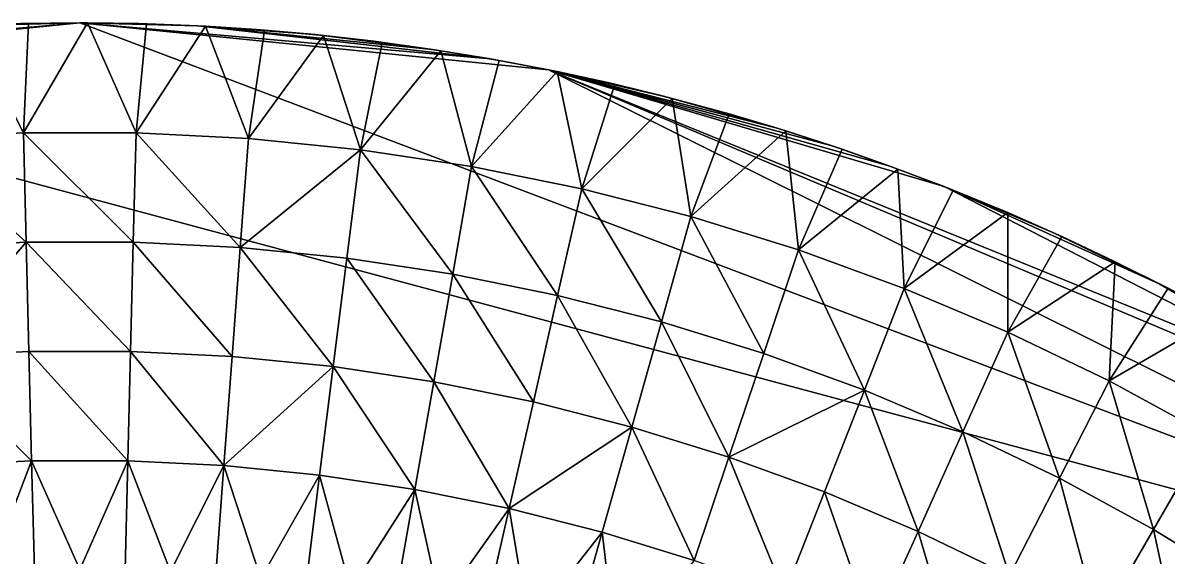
# Model space of a CAD drawing. Header units: millimetres. Extents: x -3250 to 8000, y -3250 to 3250.
# Drawn here: x -78 to 1495, y 2517 to 3250 of the extents above; entities that cross this region are included whole.
import ezdxf

# ---------------------------------------------------------------- set-up
doc = ezdxf.new("R2010")
doc.units = ezdxf.units.MM
doc.header["$MEASUREMENT"] = 0
doc.layers.add('MESH_3D', color=2, linetype='CONTINUOUS')

msp = doc.modelspace()

# ---------------------------------------------------------------- linework, layer by layer
at = {"layer": 'MESH_3D'}
for points in [[(0, 3250, 32500), (-564.4, 3200.6, 32500), (-644, 3185.6, 32500)], [(2150.5, 2436.8, 32500), (0, 3250, 32500), (-644, 3185.6, 32500)], [(0, 3250, 32500), (-162, 3246, 32500), (-564.4, 3200.6, 32500)], [(-231.7, 3091.3, 24800), (-151.7, 3246.5, 25000), (-77.3, 3099, 24800)], [(0, 3250, 32500), (-81, 3249, 32500), (-162, 3246, 32500)], [(-77.3, 3099, 24800), (-151.7, 3246.5, 25000), (-70.6, 3249.2, 25000)], [(-81, 3249, 32500), (-70.6, 3249.2, 25000), (-151.7, 3246.5, 25000)], [(-81, 3249, 32500), (0, 3250, 32500), (-70.6, 3249.2, 25000)], [(-77.3, 3099, 24800), (-70.6, 3249.2, 25000), (10.6, 3250, 25000)], [(-77.3, 3099, 24800), (10.6, 3250, 25000), (77.3, 3099, 24800)], [(0, 3250, 32500), (10.6, 3250, 25000), (-70.6, 3249.2, 25000)], [(0, 3250, 32500), (81, 3249, 32500), (10.6, 3250, 25000)], [(162, 3246, 32500), (81, 3249, 32500), (0, 3250, 32500)], [(564.4, 3200.6, 32500), (162, 3246, 32500), (0, 3250, 32500)], [(644, 3185.6, 32500), (564.4, 3200.6, 32500), (0, 3250, 32500)], [(2150.5, 2436.8, 32500), (644, 3185.6, 32500), (0, 3250, 32500)], [(77.3, 3099, 24800), (10.6, 3250, 25000), (91.8, 3248.7, 25000)], [(81, 3249, 32500), (91.8, 3248.7, 25000), (10.6, 3250, 25000)], [(77.3, 3099, 24800), (91.8, 3248.7, 25000), (172.9, 3245.4, 25000)], [(77.3, 3099, 24800), (172.9, 3245.4, 25000), (231.7, 3091.3, 24800)], [(81, 3249, 32500), (162, 3246, 32500), (91.8, 3248.7, 25000)], [(162, 3246, 32500), (172.9, 3245.4, 25000), (91.8, 3248.7, 25000)], [(162, 3246, 32500), (242.9, 3240.9, 32500), (172.9, 3245.4, 25000)], [(323.6, 3233.9, 32500), (242.9, 3240.9, 32500), (162, 3246, 32500)], [(484.4, 3213.7, 32500), (323.6, 3233.9, 32500), (162, 3246, 32500)], [(564.4, 3200.6, 32500), (484.4, 3213.7, 32500), (162, 3246, 32500)], [(231.7, 3091.3, 24800), (172.9, 3245.4, 25000), (253.9, 3240.1, 25000)], [(242.9, 3240.9, 32500), (253.9, 3240.1, 25000), (172.9, 3245.4, 25000)], [(242.9, 3240.9, 32500), (323.6, 3233.9, 32500), (253.9, 3240.1, 25000)], [(231.7, 3091.3, 24800), (253.9, 3240.1, 25000), (334.8, 3232.7, 25000)], [(231.7, 3091.3, 24800), (334.8, 3232.7, 25000), (385.5, 3075.9, 24800)], [(323.6, 3233.9, 32500), (334.8, 3232.7, 25000), (253.9, 3240.1, 25000)], [(323.6, 3233.9, 32500), (404.1, 3224.8, 32500), (334.8, 3232.7, 25000)], [(484.4, 3213.7, 32500), (404.1, 3224.8, 32500), (323.6, 3233.9, 32500)], [(385.5, 3075.9, 24800), (334.8, 3232.7, 25000), (415.5, 3223.3, 25000)], [(404.1, 3224.8, 32500), (415.5, 3223.3, 25000), (334.8, 3232.7, 25000)], [(385.5, 3075.9, 24800), (415.5, 3223.3, 25000), (495.9, 3211.9, 25000)], [(385.5, 3075.9, 24800), (495.9, 3211.9, 25000), (538.3, 3052.9, 24800)], [(404.1, 3224.8, 32500), (484.4, 3213.7, 32500), (415.5, 3223.3, 25000)], [(484.4, 3213.7, 32500), (495.9, 3211.9, 25000), (415.5, 3223.3, 25000)], [(484.4, 3213.7, 32500), (564.4, 3200.6, 32500), (495.9, 3211.9, 25000)], [(538.3, 3052.9, 24800), (495.9, 3211.9, 25000), (576, 3198.6, 25000)], [(564.4, 3200.6, 32500), (576, 3198.6, 25000), (495.9, 3211.9, 25000)], [(538.3, 3052.9, 24800), (576, 3198.6, 25000), (655.7, 3183.2, 25000)], [(564.4, 3200.6, 32500), (644, 3185.6, 32500), (576, 3198.6, 25000)], [(644, 3185.6, 32500), (655.7, 3183.2, 25000), (576, 3198.6, 25000)], [(2150.5, 2436.8, 32500), (-644, 3185.6, 32500), (-2269.3, 2326.6, 32500)], [(538.3, 3052.9, 24800), (655.7, 3183.2, 25000), (689.8, 3022.3, 24800)], [(644, 3185.6, 32500), (723.2, 3168.5, 32500), (655.7, 3183.2, 25000)], [(802, 3149.5, 32500), (723.2, 3168.5, 32500), (644, 3185.6, 32500)], [(958, 3105.6, 32500), (802, 3149.5, 32500), (644, 3185.6, 32500)], [(1035.1, 3080.8, 32500), (958, 3105.6, 32500), (644, 3185.6, 32500)], [(1111.6, 3054, 32500), (1035.1, 3080.8, 32500), (644, 3185.6, 32500)], [(1187.4, 3025.3, 32500), (1111.6, 3054, 32500), (644, 3185.6, 32500)], [(1763.3, 2730.1, 32500), (1187.4, 3025.3, 32500), (644, 3185.6, 32500)], [(1830.8, 2685.3, 32500), (1763.3, 2730.1, 32500), (644, 3185.6, 32500)], [(2150.5, 2436.8, 32500), (1830.8, 2685.3, 32500), (644, 3185.6, 32500)], [(689.8, 3022.3, 24800), (655.7, 3183.2, 25000), (735, 3165.8, 25000)], [(723.2, 3168.5, 32500), (735, 3165.8, 25000), (655.7, 3183.2, 25000)], [(689.8, 3022.3, 24800), (735, 3165.8, 25000), (813.9, 3146.4, 25000)], [(723.2, 3168.5, 32500), (802, 3149.5, 32500), (735, 3165.8, 25000)], [(802, 3149.5, 32500), (813.9, 3146.4, 25000), (735, 3165.8, 25000)], [(689.8, 3022.3, 24800), (813.9, 3146.4, 25000), (839.6, 2984.1, 24800)], [(802, 3149.5, 32500), (880.2, 3128.5, 32500), (813.9, 3146.4, 25000)], [(958, 3105.6, 32500), (880.2, 3128.5, 32500), (802, 3149.5, 32500)], [(839.6, 2984.1, 24800), (813.9, 3146.4, 25000), (892.2, 3125.1, 25000)], [(880.2, 3128.5, 32500), (892.2, 3125.1, 25000), (813.9, 3146.4, 25000)], [(839.6, 2984.1, 24800), (892.2, 3125.1, 25000), (970, 3101.9, 25000)], [(880.2, 3128.5, 32500), (958, 3105.6, 32500), (892.2, 3125.1, 25000)], [(958, 3105.6, 32500), (970, 3101.9, 25000), (892.2, 3125.1, 25000)], [(839.6, 2984.1, 24800), (970, 3101.9, 25000), (987.3, 2938.6, 24800)], [(958, 3105.6, 32500), (1035.1, 3080.8, 32500), (970, 3101.9, 25000)], [(987.3, 2938.6, 24800), (970, 3101.9, 25000), (1047.2, 3076.7, 25000)], [(1035.1, 3080.8, 32500), (1047.2, 3076.7, 25000), (970, 3101.9, 25000)], [(-231.7, 3091.3, 24800), (-77.3, 3099, 24800), (-73.5, 2949.1, 24600)], [(-231.7, 3091.3, 24800), (-73.5, 2949.1, 24600), (-220.5, 2941.8, 24600)], [(-77.3, 3099, 24800), (73.5, 2949.1, 24600), (-73.5, 2949.1, 24600)], [(-77.3, 3099, 24800), (77.3, 3099, 24800), (73.5, 2949.1, 24600)], [(77.3, 3099, 24800), (220.5, 2941.8, 24600), (73.5, 2949.1, 24600)], [(77.3, 3099, 24800), (231.7, 3091.3, 24800), (220.5, 2941.8, 24600)], [(231.7, 3091.3, 24800), (385.5, 3075.9, 24800), (220.5, 2941.8, 24600)], [(385.5, 3075.9, 24800), (366.8, 2927.1, 24600), (220.5, 2941.8, 24600)], [(385.5, 3075.9, 24800), (512.3, 2905.2, 24600), (366.8, 2927.1, 24600)], [(385.5, 3075.9, 24800), (538.3, 3052.9, 24800), (512.3, 2905.2, 24600)], [(987.3, 2938.6, 24800), (1047.2, 3076.7, 25000), (1123.7, 3049.5, 25000)], [(1035.1, 3080.8, 32500), (1111.6, 3054, 32500), (1047.2, 3076.7, 25000)], [(1111.6, 3054, 32500), (1123.7, 3049.5, 25000), (1047.2, 3076.7, 25000)], [(538.3, 3052.9, 24800), (656.4, 2876, 24600), (512.3, 2905.2, 24600)], [(538.3, 3052.9, 24800), (689.8, 3022.3, 24800), (656.4, 2876, 24600)], [(1111.6, 3054, 32500), (1187.4, 3025.3, 32500), (1123.7, 3049.5, 25000)], [(987.3, 2938.6, 24800), (1123.7, 3049.5, 25000), (1132.6, 2885.7, 24800)], [(1132.6, 2885.7, 24800), (1123.7, 3049.5, 25000), (1199.6, 3020.5, 25000)], [(1187.4, 3025.3, 32500), (1199.6, 3020.5, 25000), (1123.7, 3049.5, 25000)], [(689.8, 3022.3, 24800), (799, 2839.7, 24600), (656.4, 2876, 24600)], [(689.8, 3022.3, 24800), (839.6, 2984.1, 24800), (799, 2839.7, 24600)], [(1132.6, 2885.7, 24800), (1199.6, 3020.5, 25000), (1274.7, 2989.6, 25000)], [(1187.4, 3025.3, 32500), (1262.4, 2994.8, 32500), (1199.6, 3020.5, 25000)], [(1336.7, 2962.4, 32500), (1262.4, 2994.8, 32500), (1187.4, 3025.3, 32500)], [(1482.7, 2892.1, 32500), (1336.7, 2962.4, 32500), (1187.4, 3025.3, 32500)], [(1763.3, 2730.1, 32500), (1482.7, 2892.1, 32500), (1187.4, 3025.3, 32500)], [(1262.4, 2994.8, 32500), (1274.7, 2989.6, 25000), (1199.6, 3020.5, 25000)], [(1132.6, 2885.7, 24800), (1274.7, 2989.6, 25000), (1275, 2825.7, 24800)], [(1262.4, 2994.8, 32500), (1336.7, 2962.4, 32500), (1274.7, 2989.6, 25000)], [(1275, 2825.7, 24800), (1274.7, 2989.6, 25000), (1348.9, 2956.8, 25000)], [(1336.7, 2962.4, 32500), (1348.9, 2956.8, 25000), (1274.7, 2989.6, 25000)], [(839.6, 2984.1, 24800), (939.5, 2796.4, 24600), (799, 2839.7, 24600)], [(839.6, 2984.1, 24800), (987.3, 2938.6, 24800), (939.5, 2796.4, 24600)], [(1336.7, 2962.4, 32500), (1410.1, 2928.1, 32500), (1348.9, 2956.8, 25000)], [(1482.7, 2892.1, 32500), (1410.1, 2928.1, 32500), (1336.7, 2962.4, 32500)], [(-220.5, 2941.8, 24600), (-73.5, 2949.1, 24600), (-209.2, 2792.2, 24400)], [(-73.5, 2949.1, 24600), (-69.8, 2799.1, 24400), (-209.2, 2792.2, 24400)], [(-73.5, 2949.1, 24600), (73.5, 2949.1, 24600), (69.8, 2799.1, 24400)], [(-73.5, 2949.1, 24600), (69.8, 2799.1, 24400), (-69.8, 2799.1, 24400)], [(73.5, 2949.1, 24600), (209.2, 2792.2, 24400), (69.8, 2799.1, 24400)], [(73.5, 2949.1, 24600), (220.5, 2941.8, 24600), (209.2, 2792.2, 24400)], [(1275, 2825.7, 24800), (1348.9, 2956.8, 25000), (1422.4, 2922.2, 25000)], [(1410.1, 2928.1, 32500), (1422.4, 2922.2, 25000), (1348.9, 2956.8, 25000)], [(220.5, 2941.8, 24600), (348.2, 2778.3, 24400), (209.2, 2792.2, 24400)], [(220.5, 2941.8, 24600), (366.8, 2927.1, 24600), (348.2, 2778.3, 24400)], [(366.8, 2927.1, 24600), (486.2, 2757.5, 24400), (348.2, 2778.3, 24400)], [(366.8, 2927.1, 24600), (512.3, 2905.2, 24600), (486.2, 2757.5, 24400)], [(987.3, 2938.6, 24800), (1077.8, 2746.1, 24600), (939.5, 2796.4, 24600)], [(987.3, 2938.6, 24800), (1132.6, 2885.7, 24800), (1077.8, 2746.1, 24600)], [(1410.1, 2928.1, 32500), (1482.7, 2892.1, 32500), (1422.4, 2922.2, 25000)], [(1275, 2825.7, 24800), (1422.4, 2922.2, 25000), (1414.3, 2758.6, 24800)], [(1414.3, 2758.6, 24800), (1422.4, 2922.2, 25000), (1495, 2885.8, 25000)], [(1482.7, 2892.1, 32500), (1495, 2885.8, 25000), (1422.4, 2922.2, 25000)], [(512.3, 2905.2, 24600), (623.1, 2729.8, 24400), (486.2, 2757.5, 24400)], [(512.3, 2905.2, 24600), (656.4, 2876, 24600), (623.1, 2729.8, 24400)], [(1132.6, 2885.7, 24800), (1213.3, 2688.9, 24600), (1077.8, 2746.1, 24600)], [(1132.6, 2885.7, 24800), (1275, 2825.7, 24800), (1213.3, 2688.9, 24600)], [(1414.3, 2758.6, 24800), (1495, 2885.8, 25000), (1566.6, 2847.5, 25000)], [(1482.7, 2892.1, 32500), (1554.3, 2854.2, 32500), (1495, 2885.8, 25000)], [(1625, 2814.6, 32500), (1554.3, 2854.2, 32500), (1482.7, 2892.1, 32500)], [(1763.3, 2730.1, 32500), (1625, 2814.6, 32500), (1482.7, 2892.1, 32500)], [(1554.3, 2854.2, 32500), (1566.6, 2847.5, 25000), (1495, 2885.8, 25000)], [(656.4, 2876, 24600), (758.4, 2695.3, 24400), (623.1, 2729.8, 24400)], [(656.4, 2876, 24600), (799, 2839.7, 24600), (758.4, 2695.3, 24400)], [(1414.3, 2758.6, 24800), (1566.6, 2847.5, 25000), (1550, 2684.7, 24800)], [(799, 2839.7, 24600), (891.8, 2654.2, 24400), (758.4, 2695.3, 24400)], [(799, 2839.7, 24600), (939.5, 2796.4, 24600), (891.8, 2654.2, 24400)], [(1275, 2825.7, 24800), (1345.8, 2625.1, 24600), (1213.3, 2688.9, 24600)], [(1275, 2825.7, 24800), (1414.3, 2758.6, 24800), (1345.8, 2625.1, 24600)], [(-209.2, 2792.2, 24400), (-69.8, 2799.1, 24400), (-66.1, 2649.2, 24200)], [(-209.2, 2792.2, 24400), (-66.1, 2649.2, 24200), (-198, 2642.6, 24200)], [(-69.8, 2799.1, 24400), (66.1, 2649.2, 24200), (-66.1, 2649.2, 24200)], [(-69.8, 2799.1, 24400), (69.8, 2799.1, 24400), (66.1, 2649.2, 24200)], [(69.8, 2799.1, 24400), (198, 2642.6, 24200), (66.1, 2649.2, 24200)], [(69.8, 2799.1, 24400), (209.2, 2792.2, 24400), (198, 2642.6, 24200)], [(209.2, 2792.2, 24400), (348.2, 2778.3, 24400), (198, 2642.6, 24200)], [(939.5, 2796.4, 24600), (1077.8, 2746.1, 24600), (891.8, 2654.2, 24400)], [(348.2, 2778.3, 24400), (329.5, 2629.4, 24200), (198, 2642.6, 24200)], [(348.2, 2778.3, 24400), (460.2, 2609.7, 24200), (329.5, 2629.4, 24200)], [(348.2, 2778.3, 24400), (486.2, 2757.5, 24400), (460.2, 2609.7, 24200)], [(486.2, 2757.5, 24400), (589.7, 2583.6, 24200), (460.2, 2609.7, 24200)], [(486.2, 2757.5, 24400), (623.1, 2729.8, 24400), (589.7, 2583.6, 24200)], [(1414.3, 2758.6, 24800), (1475, 2554.8, 24600), (1345.8, 2625.1, 24600)], [(1414.3, 2758.6, 24800), (1550, 2684.7, 24800), (1475, 2554.8, 24600)], [(1077.8, 2746.1, 24600), (1023, 2606.4, 24400), (891.8, 2654.2, 24400)], [(1077.8, 2746.1, 24600), (1151.6, 2552.2, 24400), (1023, 2606.4, 24400)], [(1077.8, 2746.1, 24600), (1213.3, 2688.9, 24600), (1151.6, 2552.2, 24400)], [(623.1, 2729.8, 24400), (758.4, 2695.3, 24400), (589.7, 2583.6, 24200)], [(758.4, 2695.3, 24400), (717.7, 2551, 24200), (589.7, 2583.6, 24200)], [(758.4, 2695.3, 24400), (844, 2512, 24200), (717.7, 2551, 24200)], [(758.4, 2695.3, 24400), (891.8, 2654.2, 24400), (844, 2512, 24200)], [(1213.3, 2688.9, 24600), (1277.4, 2491.6, 24400), (1151.6, 2552.2, 24400)], [(1213.3, 2688.9, 24600), (1345.8, 2625.1, 24600), (1277.4, 2491.6, 24400)], [(1550, 2684.7, 24800), (1600.5, 2478.1, 24600), (1475, 2554.8, 24600)], [(-198, 2642.6, 24200), (-66.1, 2649.2, 24200), (-124.6, 2496.9, 24000)], [(-66.1, 2649.2, 24200), (-62.3, 2499.2, 24000), (-124.6, 2496.9, 24000)], [(-66.1, 2649.2, 24200), (0, 2500, 24000), (-62.3, 2499.2, 24000)], [(-66.1, 2649.2, 24200), (66.1, 2649.2, 24200), (0, 2500, 24000)], [(66.1, 2649.2, 24200), (62.3, 2499.2, 24000), (0, 2500, 24000)], [(66.1, 2649.2, 24200), (124.6, 2496.9, 24000), (62.3, 2499.2, 24000)], [(66.1, 2649.2, 24200), (198, 2642.6, 24200), (124.6, 2496.9, 24000)], [(891.8, 2654.2, 24400), (968.2, 2466.8, 24200), (844, 2512, 24200)], [(891.8, 2654.2, 24400), (1023, 2606.4, 24400), (968.2, 2466.8, 24200)], [(198, 2642.6, 24200), (186.8, 2493, 24000), (124.6, 2496.9, 24000)], [(198, 2642.6, 24200), (248.9, 2487.6, 24000), (186.8, 2493, 24000)], [(198, 2642.6, 24200), (329.5, 2629.4, 24200), (248.9, 2487.6, 24000)], [(329.5, 2629.4, 24200), (310.9, 2480.6, 24000), (248.9, 2487.6, 24000)], [(329.5, 2629.4, 24200), (372.6, 2472.1, 24000), (310.9, 2480.6, 24000)], [(329.5, 2629.4, 24200), (460.2, 2609.7, 24200), (372.6, 2472.1, 24000)], [(1345.8, 2625.1, 24600), (1400, 2424.9, 24400), (1277.4, 2491.6, 24400)], [(1345.8, 2625.1, 24600), (1475, 2554.8, 24600), (1400, 2424.9, 24400)], [(460.2, 2609.7, 24200), (434.1, 2462, 24000), (372.6, 2472.1, 24000)], [(460.2, 2609.7, 24200), (495.4, 2450.4, 24000), (434.1, 2462, 24000)], [(460.2, 2609.7, 24200), (589.7, 2583.6, 24200), (495.4, 2450.4, 24000)], [(1023, 2606.4, 24400), (1089.9, 2415.5, 24200), (968.2, 2466.8, 24200)], [(1023, 2606.4, 24400), (1151.6, 2552.2, 24400), (1089.9, 2415.5, 24200)], [(589.7, 2583.6, 24200), (556.3, 2437.3, 24000), (495.4, 2450.4, 24000)], [(589.7, 2583.6, 24200), (616.9, 2422.7, 24000), (556.3, 2437.3, 24000)], [(589.7, 2583.6, 24200), (717.7, 2551, 24200), (616.9, 2422.7, 24000)], [(717.7, 2551, 24200), (677.1, 2406.6, 24000), (616.9, 2422.7, 24000)], [(717.7, 2551, 24200), (736.9, 2388.9, 24000), (677.1, 2406.6, 24000)], [(717.7, 2551, 24200), (844, 2512, 24200), (736.9, 2388.9, 24000)], [(1151.6, 2552.2, 24400), (1209, 2358.2, 24200), (1089.9, 2415.5, 24200)], [(1151.6, 2552.2, 24400), (1277.4, 2491.6, 24400), (1209, 2358.2, 24200)], [(1475, 2554.8, 24600), (1519.1, 2352.1, 24400), (1400, 2424.9, 24400)], [(1475, 2554.8, 24600), (1600.5, 2478.1, 24600), (1519.1, 2352.1, 24400)]]:
    msp.add_3dface(points, dxfattribs=at)

doc.saveas('drawing.dxf')
